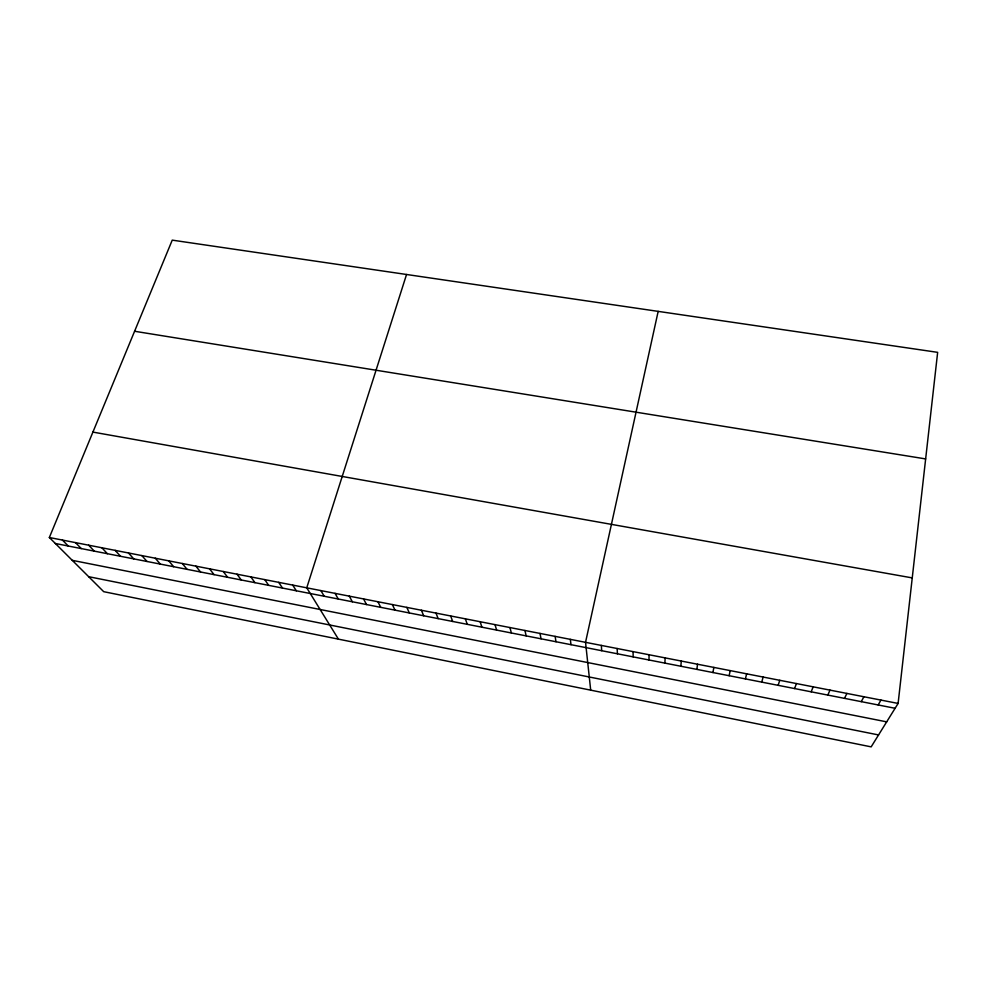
<?xml version="1.0" encoding="UTF-8"?>
<svg xmlns="http://www.w3.org/2000/svg" width="987" height="987" viewBox="0 0 987 987"><rect width="100%" height="100%" fill="white"/><g stroke="black" fill="none" stroke-linecap="round" stroke-linejoin="round"><path stroke-width="1.48" d="M648.965 659.982L649.101 654.751M664.856 663.104L665.164 657.897M680.82 666.225L681.314 661.043M898.108 703.435L937.65 352.347L172.244 240.137L49.35 537.508L103.709 591.682L871.163 746.863L898.108 703.435L49.35 537.508M696.859 669.383L697.538 664.214M712.959 672.542L713.823 667.409M729.146 675.713L730.195 670.605M658.169 311.374L585.538 642.327L590.695 690.147M745.395 678.908L746.641 673.825M761.73 682.103L763.148 677.045M406.545 274.485L306.747 587.82L338.418 639.144M778.138 685.323L779.755 680.29M794.609 688.556L796.423 683.547M811.166 691.813L813.177 686.829M827.797 695.07L830.005 690.11M844.502 698.352L846.908 693.417M861.293 701.646L863.896 696.748M878.159 704.952L880.959 700.079M134.59 331.262L925.646 458.918M92.914 432.096L912.247 577.901M55.358 543.492L895.098 708.284M72.248 560.332L886.684 721.855M88.67 576.692L878.553 734.945M62.403 540.062L68.288 546.033M75.505 542.616L81.267 548.575M88.67 545.194L94.308 551.128M101.883 547.773L107.398 553.707M115.146 550.364L120.537 556.286M128.47 552.967L133.738 558.876M141.844 555.582L146.977 561.467M155.28 558.21L160.289 564.083M168.765 560.85L173.638 566.698M182.311 563.503L187.049 569.339M195.907 566.156L200.521 571.979M209.565 568.82L214.043 574.631M223.272 571.51L227.615 577.296M237.04 574.2L241.247 579.974M250.871 576.901L254.93 582.651M264.75 579.616L268.674 585.353M278.692 582.342L282.479 588.067M292.683 585.081L296.334 590.781M320.861 590.584L324.229 596.259M335.037 593.36L338.27 599.01M349.275 596.136L352.359 601.774M363.574 598.936L366.51 604.55M377.935 601.737L380.711 607.338M392.357 604.562L394.985 610.139M406.829 607.387L409.321 612.952M421.375 610.237L423.707 615.777M435.983 613.087L438.154 618.615M450.652 615.95L452.675 621.465M465.383 618.837L467.246 624.315M480.175 621.724L481.878 627.189M495.03 624.635L496.584 630.076M509.946 627.547L511.34 632.975M524.936 630.483L526.17 635.887M539.988 633.42L541.061 638.799M555.101 636.381L556.014 641.735M570.289 639.342L571.029 644.684M601.317 645.412L601.725 650.704M617.171 648.508L617.406 653.789M633.099 651.63L633.148 656.873"/></g></svg>
